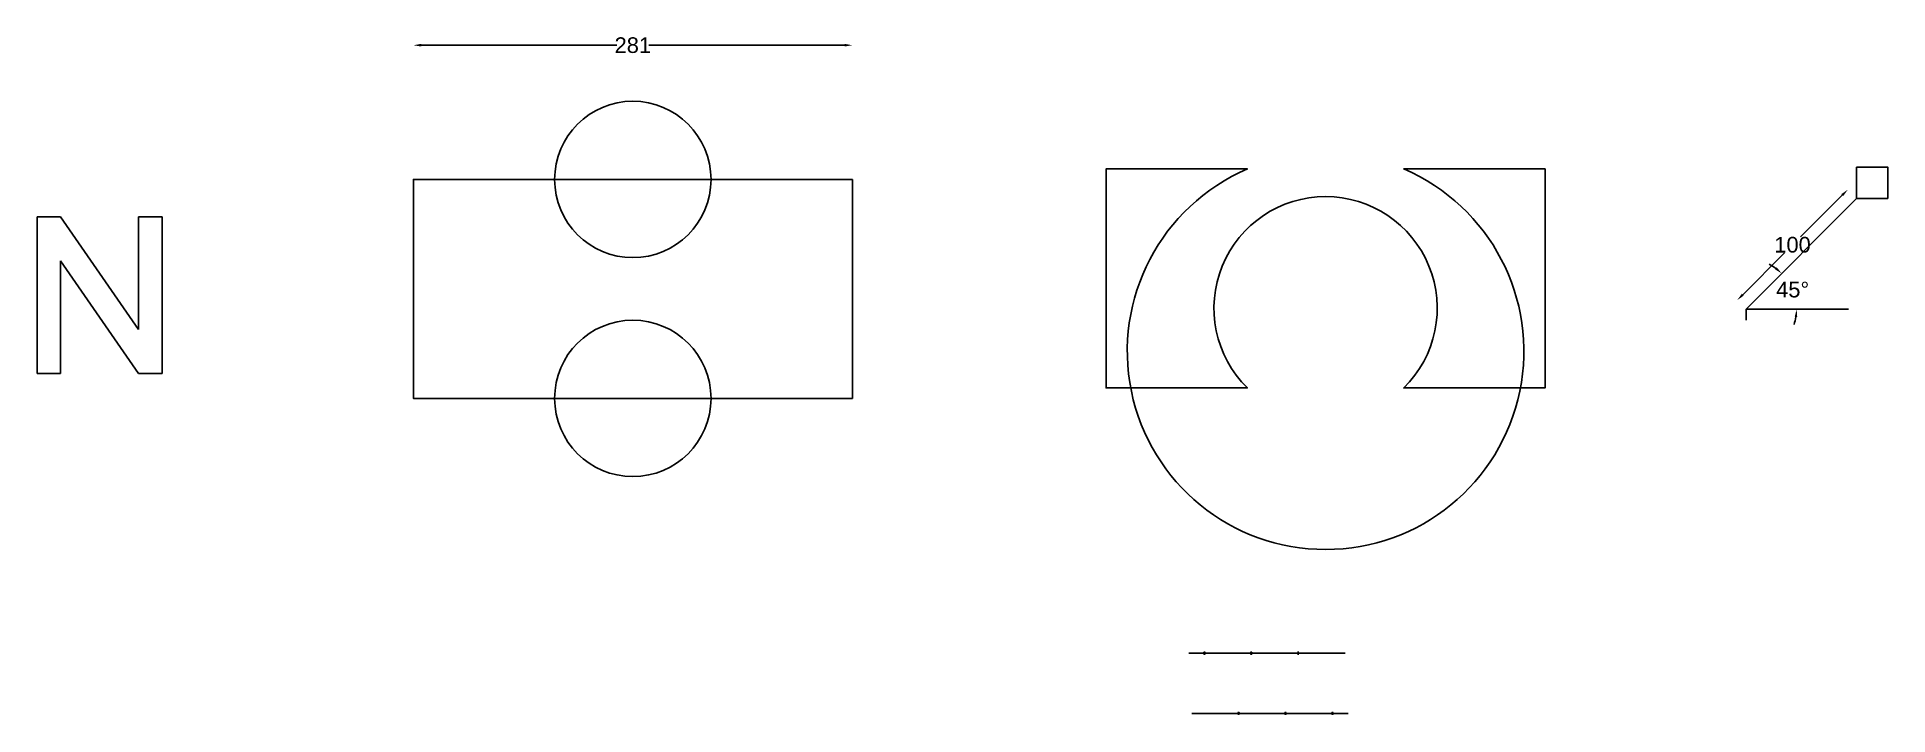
# Model space of a CAD drawing. Header units: inches. Extents: x 0 to 1184, y -218 to 215.
import ezdxf

# ---------------------------------------------------------------- set-up
doc = ezdxf.new("R2010")
doc.units = ezdxf.units.IN
doc.header["$MEASUREMENT"] = 0
doc.header["$PDMODE"] = 34
doc.styles.get("Standard").update_dxf_attribs({"font": 'arial.ttf'})
doc.dimstyles.get("Standard").update_dxf_attribs({"dimtxt": 10, "dimasz": 5, "dimexe": 0.18, "dimexo": 0.0625, "dimgap": 0.09, "dimtad": 0, "dimtih": 1, "dimtoh": 1, "dimdec": 0, "dimzin": 0, "dimdsep": 46, "dimtxsty": 'Standard', "dimcen": 5, "dimse1": 1, "dimse2": 1, "dimadec": 0, "dimazin": 0, "dimtfac": 1, "dimtdec": 0, "dimtofl": 0, "dimtmove": 0, "dimatfit": 3, "dimfxl": 1, "dimtolj": 1, "dimtzin": 0, "dimarcsym": 0})

# ---------------------------------------------------------------- blocks, each defined once
blk = doc.blocks.new('*D2')
at = {"color": 0, "lineweight": -2, "transparency": 16777216}
for p, q in [((1154.4, 114), (1127.8, 87.4)), ((1090.8, 50.3), (1117.4, 77))]:
    blk.add_line(p, q, dxfattribs=at)
at = {"color": 0, "transparency": 16777216}
for points in [[(1153.8, 114.6), (1155, 113.4), (1158, 117.5)], [(1090.2, 50.9), (1091.4, 49.7), (1087.2, 46.8)]]:
    blk.add_solid(points, dxfattribs=at)
at = {"layer": 'Defpoints', "color": 0, "transparency": 16777216}
for p in [(1163.6, 111.8), (1087.2, 46.8), (1092.9, 41.1)]:
    blk.add_point(p, dxfattribs=at)
at = {"color": 0, "transparency": 16777216, "insert": (1122.6, 82.2), "char_height": 10, "attachment_point": 5}
blk.add_mtext('\\A1;100', dxfattribs=at)
blk = doc.blocks.new('*D3')
at = {"color": 0, "lineweight": -2, "transparency": 16777216}
for start, end in [(53.8936, 62.7873), (342.2127, 351.1064)]:
    blk.add_arc((1092.9, 41.1), 32.2, start, end, dxfattribs=at)
at = {"color": 0, "transparency": 16777216}
for points in [[(1112.5, 67.8), (1111.4, 66.5), (1115.7, 63.9)], [(1124, 36.2), (1125.6, 36.1), (1125.2, 41.1)]]:
    blk.add_solid(points, dxfattribs=at)
at = {"layer": 'Defpoints', "color": 0, "transparency": 16777216}
for p in [(1163.6, 111.8), (1124.1, 49.5), (1092.9, 41.1), (1092.9, 41.1), (1158.5, 41.1)]:
    blk.add_point(p, dxfattribs=at)
at = {"color": 0, "transparency": 16777216, "insert": (1122.7, 53.5), "char_height": 10, "attachment_point": 5}
blk.add_mtext('\\A1;45°', dxfattribs=at)

msp = doc.modelspace()

# ---------------------------------------------------------------- linework, layer by layer
for p, q in [((245.7, 209.8), (370.8, 209.8)), ((516.4, 209.8), (391.3, 209.8)), ((1092.9, 41.1), (1163.6, 111.8)), ((15, 100), (0, 100)), ((0, 100), (0, 0)), ((65, 28), (15, 100)), ((80, 100), (65, 100)), ((65, 100), (65, 28)), ((80, 0), (80, 100)), ((15, 0), (15, 72)), ((15, 72), (65, 0)), ((1092.9, 41.1), (1092.9, 34.1)), ((1092.9, 41.1), (1158.5, 41.1)), ((0, 0), (15, 0)), ((65, 0), (80, 0)), ((736.5, -178.9), (836.5, -178.9)), ((738.4, -217.4), (838.4, -217.4))]:
    msp.add_line(p, q)
msp.add_lwpolyline([(964.4, 130.7), (874, 130.7, -4.866495), (774, 130.7), (683.6, 130.7), (683.6, -9.3), (774, -9.3, -2.446021), (874, -9.3), (964.4, -9.3)], format="xyb", close=True)
for points in [[(1183.6, 111.8), (1183.6, 131.8), (1163.6, 131.8), (1163.6, 111.8)], [(521.4, 124), (521.4, -16), (240.7, -16), (240.7, 124)]]:
    msp.add_lwpolyline(points, close=True)
for centre in [(381, 124), (381, -16)]:
    msp.add_circle(centre, 50)
for p in [(746.5, -178.9), (776.5, -178.9), (806.5, -178.9), (768.4, -217.4), (798.4, -217.4), (828.4, -217.4)]:
    msp.add_point(p)
for points in [[(245.7, 210.7), (245.7, 209), (240.7, 209.8)], [(516.4, 210.7), (516.4, 209), (521.4, 209.8)]]:
    msp.add_solid(points)

# ---------------------------------------------------------------- texts
at = {"insert": (381, 209.8), "char_height": 10, "attachment_point": 5}
msp.add_mtext('\\A1;281', dxfattribs=at)

# ---------------------------------------------------------------- dimensions: what is measured, and where the dimension line sits
dim = msp.add_aligned_dim(p1=(1163.6, 111.8), p2=(1092.9, 41.1), distance=-8, dimstyle='Standard')
dim.commit()
dim.dimension.update_dxf_attribs({"geometry": '*D2', "text_midpoint": (1122.6, 82.2)})
dim = msp.add_angular_dim_2l(base=(1124.1, 49.5), line1=((1092.9, 41.1), (1158.5, 41.1)), line2=((1092.9, 41.1), (1163.6, 111.8)), dimstyle='Standard')
dim.commit()
dim.dimension.update_dxf_attribs({"geometry": '*D3', "text_midpoint": (1122.7, 53.5)})

doc.saveas('drawing.dxf')
